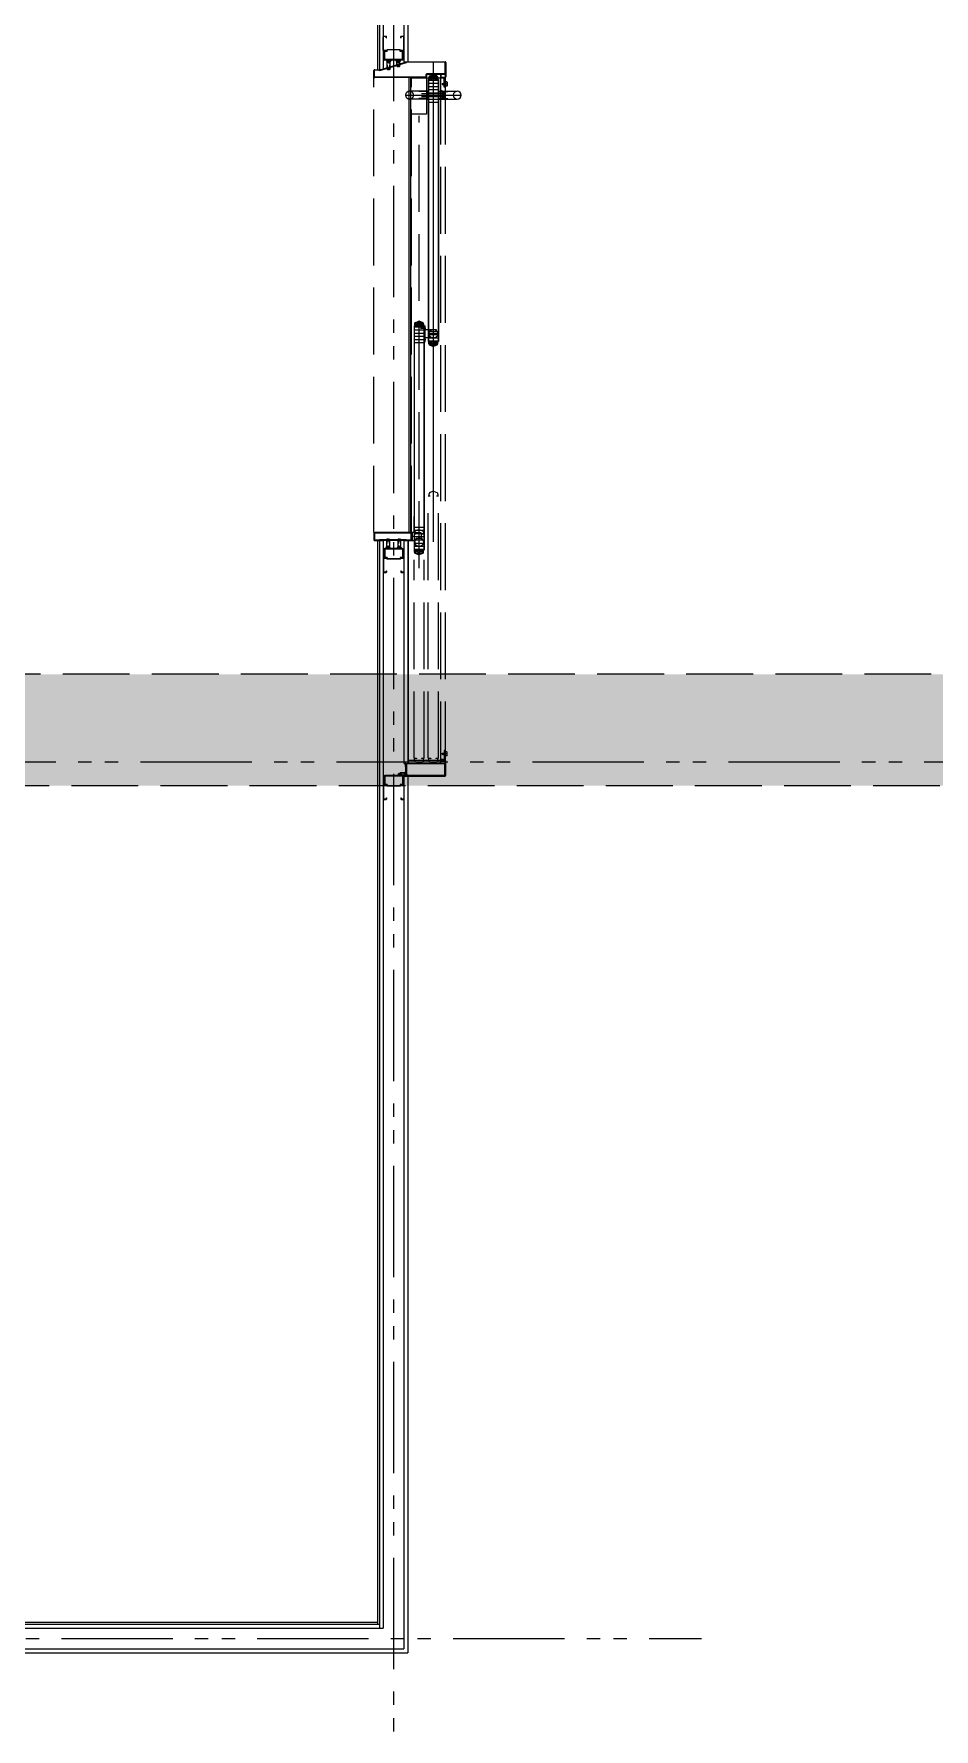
# Model space of a CAD drawing. Units: millimetres at full size. Extents: x -22551 to 92397, y -19340 to 14894.
# Drawn here: x 15306 to 18136, y -4271 to 1057 of the extents above; entities that cross this region are included whole.
import ezdxf

# ---------------------------------------------------------------- set-up
doc = ezdxf.new("R2010")
doc.units = ezdxf.units.MM
doc.header["$LTSCALE"] = 70
doc.linetypes.add('DASHED3', pattern=[4, 3, -1])
doc.linetypes.add('DOUBLE_CHAIN1', pattern=[8.8, 5, -1, 0.6, -0.6, 0.6, -1])
doc.layers.add('1-2_階なし_梁', color=9, linetype='DASHED3', lineweight=15)
doc.layers.add('2-0_通芯', color=7, linetype='Continuous', lineweight=15)

# ---------------------------------------------------------------- blocks, each defined once
blk = doc.blocks.new('グループ部品-125')
at = {"layer": '2-0_通芯', "linetype": 'DOUBLE_CHAIN1'}
for p, q in [((16436.61, 3659.36), (16436.61, -6725.7)), ((-22551.09, -1230.7), (23861.61, -1230.7)), ((-12944.02, -3985.7), (17404.63, -3985.7))]:
    blk.add_line(p, q, dxfattribs=at)
at = {"layer": '2-0_通芯'}
for p, q in [((16385.61, 2583.3), (16385.61, 944.3)), ((16391.61, 2589.3), (16391.61, 944.3)), ((16404.11, 2589.3), (16404.11, 944.3)), ((16469.11, 2589.3), (16469.11, 969.3)), ((16481.61, 2589.3), (16481.61, 969.3)), ((16404.11, 1005.5), (16404.11, 1048.1)), ((16404.91, 1005.1), (16404.91, 1048.5)), ((16413.31, 1048.5), (16404.91, 1048.5)), ((16405.31, 1049.3), (16412.91, 1049.3)), ((16413.31, 1044.3), (16413.31, 1048.5)), ((16413.31, 1044.3), (16414.11, 1044.3)), ((16414.11, 1044.3), (16414.11, 1048.1)), ((16459.11, 1044.3), (16459.11, 1048.1)), ((16459.11, 1044.3), (16459.91, 1044.3)), ((16468.31, 1048.5), (16459.91, 1048.5)), ((16459.91, 1044.3), (16459.91, 1048.5)), ((16460.31, 1049.3), (16467.91, 1049.3)), ((16468.31, 1005.1), (16468.31, 1048.5)), ((16469.11, 1005.5), (16469.11, 1048.1)), ((16470.11, 1000.9), (16470.11, 1030.3)), ((16413.78, 1005.1), (16404.91, 1005.1)), ((16405.31, 1004.3), (16416.61, 1004.3)), ((16406.61, 976.7), (16406.61, 1001.9)), ((16408.91, 976.6), (16408.91, 1002)), ((16416.61, 1002), (16408.91, 1002)), ((16464.31, 976.6), (16408.91, 976.6)), ((16464.21, 974.3), (16409.01, 974.3)), ((16413.78, 1005.1), (16415.78, 1007.1)), ((16414.46, 1004.65), (16416.11, 1006.3)), ((16457.44, 1007.1), (16415.78, 1007.1)), ((16457.11, 1006.3), (16416.11, 1006.3)), ((16416.61, 1002), (16416.61, 1004.3)), ((16416.61, 945.8), (16416.61, 969.8)), ((16423.98, 973.27), (16417.64, 966.93)), ((16425.39, 971.85), (16419.25, 965.7)), ((16425.61, 945.8), (16425.61, 969.8)), ((16446.61, 955.8), (16446.61, 969.8)), ((16453.98, 973.27), (16447.64, 966.93)), ((16449.11, 954.31), (16449.11, 962.06)), ((16455.39, 971.85), (16449.25, 965.7)), ((16453.11, 957.29), (16453.11, 962.06)), ((16455.61, 955.8), (16455.61, 969.8)), ((16456.61, 1004.3), (16467.91, 1004.3)), ((16456.61, 1002), (16456.61, 1004.3)), ((16464.31, 1002), (16456.61, 1002)), ((16457.11, 1006.3), (16458.76, 1004.65)), ((16457.44, 1007.1), (16459.44, 1005.1)), ((16468.31, 1005.1), (16459.44, 1005.1)), ((16464.31, 976.6), (16464.31, 1002)), ((16466.61, 976.7), (16466.61, 1001.9)), ((16470.11, 969.3), (16598.21, 969.3)), ((16472.61, 969.3), (16472.61, 967.7)), ((16599.01, 967.7), (16472.61, 967.7)), ((16561.61, -539.43), (16561.61, 969.3)), ((16597.41, 966.7), (16597.41, 930.9)), ((16599.01, 966.7), (16597.41, 966.7)), ((16599.01, 967.7), (16599.01, 920.9)), ((16600.61, 966.9), (16600.61, 921.7)), ((16374.61, 921.7), (16374.61, 941.9)), ((16394.61, 942.7), (16376.21, 942.7)), ((16376.21, 920.9), (16376.21, 942.7)), ((16538.01, 920.9), (16376.21, 920.9)), ((16377.01, 944.3), (16394.61, 944.3)), ((16537.21, 919.3), (16377.01, 919.3)), ((16394.61, 942.7), (16394.61, 944.3)), ((16417.61, 944.64), (16417.61, 958.5)), ((16419.11, 944.31), (16419.11, 952.06)), ((16423.11, 947.29), (16423.11, 952.06)), ((16424.61, 946.95), (16424.61, 958.5)), ((16447.61, 954.64), (16447.61, 958.5)), ((16454.61, 956.95), (16454.61, 958.5)), ((16485.11, -510.7), (16485.11, 919.3)), ((16491.11, -510.7), (16491.11, 919.3)), ((16538.01, 928.5), (16538.01, 920.9)), ((16539.61, 929.3), (16539.61, 921.7)), ((16596.61, 929.3), (16539.61, 929.3)), ((16597.41, 930.9), (16540.41, 930.9)), ((16545.61, 913), (16545.61, 90.6)), ((16546.21, 913.3), (16553.11, 913.3)), ((16546.21, 913.3), (16546.21, 90.3)), ((16546.36, 912.3), (16546.36, 911.8)), ((16546.51, 913.9), (16553.11, 913.9)), ((16546.86, 912.8), (16554.36, 912.8)), ((16546.86, 911.3), (16561.31, 911.3)), ((16547.61, 920.41), (16547.61, 914.2)), ((16548.81, 921.4), (16548.81, 915.1)), ((16548.81, 921.4), (16551.61, 921.4)), ((16548.81, 915.1), (16551.61, 915.1)), ((16550.89, 925.1), (16560.92, 928.78)), ((16551.61, 921.4), (16551.61, 918.9)), ((16556.11, 918.9), (16551.61, 918.9)), ((16551.61, 918.8), (16551.61, 915.13)), ((16551.61, 918.8), (16555.61, 918.8)), ((16551.61, 915.1), (16551.61, 913.9)), ((16552.43, 914.15), (16554.36, 913.8)), ((16552.61, 917.8), (16555.61, 917.8)), ((16552.61, 917.8), (16552.61, 915.3)), ((16552.61, 915.3), (16556.61, 915.3)), ((16553.11, 913.9), (16553.11, 913.3)), ((16553.25, 924.37), (16560.92, 927.18)), ((16553.42, 923.4), (16569.8, 923.4)), ((16553.61, 917.2), (16553.61, 915.9)), ((16556.11, 917.7), (16554.11, 917.7)), ((16554.11, 915.4), (16558.11, 915.4)), ((16554.36, 913.8), (16554.36, 912.8)), ((16555.61, 918.8), (16555.61, 917.8)), ((16556.11, 918.9), (16556.11, 917.7)), ((16556.61, 912.8), (16556.61, 915.3)), ((16556.61, 912.8), (16566.61, 912.8)), ((16557.11, 919.9), (16557.11, 916.4)), ((16557.11, 919.9), (16566.11, 919.9)), ((16557.11, 916.4), (16558.11, 916.4)), ((16558.11, 916.4), (16558.11, 915.4)), ((16561.61, 911.6), (16561.31, 911.3)), ((16561.91, 911.3), (16561.61, 911.6)), ((16561.91, 911.3), (16576.36, 911.3)), ((16572.33, 925.1), (16562.3, 928.78)), ((16562.3, 927.18), (16569.97, 924.37)), ((16565.11, 916.4), (16565.11, 915.4)), ((16566.11, 916.4), (16565.11, 916.4)), ((16565.11, 915.4), (16569.11, 915.4)), ((16566.11, 919.9), (16566.11, 916.4)), ((16566.61, 915.3), (16566.61, 912.8)), ((16570.61, 915.3), (16566.61, 915.3)), ((16567.11, 918.9), (16567.11, 917.7)), ((16571.61, 918.9), (16567.11, 918.9)), ((16567.11, 917.7), (16569.11, 917.7)), ((16567.61, 918.8), (16571.61, 918.8)), ((16568.86, 913.8), (16570.79, 914.15)), ((16568.86, 913.8), (16568.86, 912.8)), ((16568.86, 912.8), (16576.36, 912.8)), ((16569.61, 917.2), (16569.61, 915.9)), ((16570.11, 913.9), (16570.11, 913.3)), ((16570.11, 913.9), (16576.71, 913.9)), ((16570.11, 913.3), (16577.01, 913.3)), ((16570.61, 917.8), (16570.61, 915.3)), ((16571.61, 918.9), (16571.61, 921.4)), ((16571.61, 921.4), (16574.41, 921.4)), ((16571.61, 918.8), (16571.61, 915.13)), ((16571.61, 915.1), (16574.41, 915.1)), ((16571.61, 915.1), (16571.61, 913.9)), ((16574.41, 921.4), (16574.41, 915.1)), ((16575.61, 920.41), (16575.61, 914.2)), ((16576.86, 912.3), (16576.86, 911.8)), ((16577.01, 913.3), (16577.01, 90.3)), ((16577.61, 913), (16577.61, 90.6)), ((16583.61, 929.3), (16583.61, 921.7)), ((16595.01, 919.3), (16584.41, 919.3)), ((16584.41, 917.7), (16584.41, 919.3)), ((16585.21, 929.3), (16585.21, 920.9)), ((16585.21, 920.9), (16599.01, 920.9)), ((16586.01, 919.3), (16598.21, 919.3)), ((16544.11, 876.8), (16486.61, 876.8)), ((16544.11, 849.3), (16544.11, 879.3)), ((16545.61, 879.3), (16544.11, 879.3)), ((16545.61, 849.3), (16545.61, 879.3)), ((16546.21, 901.8), (16577.01, 901.8)), ((16546.21, 891.8), (16577.01, 891.8)), ((16546.21, 881.8), (16577.01, 881.8)), ((16546.21, 871.8), (16577.01, 871.8)), ((16546.21, 861.8), (16577.01, 861.8)), ((16577.61, 879.3), (16579.11, 879.3)), ((16577.61, 849.3), (16577.61, 879.3)), ((16579.11, 849.3), (16579.11, 879.3)), ((16579.11, 876.8), (16636.61, 876.8)), ((16579.11, 874.8), (16589.61, 874.8)), ((16579.11, 853.8), (16589.61, 853.8)), ((16544.11, 851.8), (16486.61, 851.8)), ((16545.61, 849.3), (16544.11, 849.3)), ((16546.21, 851.8), (16577.01, 851.8)), ((16546.21, 841.8), (16577.01, 841.8)), ((16577.61, 849.3), (16579.11, 849.3)), ((16579.11, 851.8), (16636.61, 851.8)), ((16500.61, 138), (16500.61, -564.4)), ((16501.21, 138.3), (16508.11, 138.3)), ((16501.21, 138.3), (16501.21, -564.7)), ((16501.21, 126.8), (16532.01, 126.8)), ((16501.21, 116.8), (16532.01, 116.8)), ((16501.21, 106.8), (16532.01, 106.8)), ((16501.36, 137.3), (16501.36, 136.8)), ((16501.51, 138.9), (16508.11, 138.9)), ((16501.86, 137.8), (16509.36, 137.8)), ((16501.86, 136.3), (16516.31, 136.3)), ((16502.61, 145.41), (16502.61, 139.2)), ((16503.81, 146.4), (16503.81, 140.1)), ((16503.81, 146.4), (16506.61, 146.4)), ((16503.81, 140.1), (16506.61, 140.1)), ((16505.89, 150.1), (16515.92, 153.78)), ((16506.61, 146.4), (16506.61, 143.9)), ((16511.11, 143.9), (16506.61, 143.9)), ((16506.61, 143.8), (16506.61, 140.13)), ((16506.61, 143.8), (16510.61, 143.8)), ((16506.61, 140.1), (16506.61, 138.9)), ((16507.43, 139.15), (16509.36, 138.8)), ((16507.61, 142.8), (16510.61, 142.8)), ((16507.61, 142.8), (16507.61, 140.3)), ((16507.61, 140.3), (16511.61, 140.3)), ((16508.11, 138.9), (16508.11, 138.3)), ((16508.25, 149.37), (16515.92, 152.18)), ((16508.42, 148.4), (16524.8, 148.4)), ((16508.61, 142.2), (16508.61, 140.9)), ((16511.11, 142.7), (16509.11, 142.7)), ((16509.11, 140.4), (16513.11, 140.4)), ((16509.36, 138.8), (16509.36, 137.8)), ((16510.61, 143.8), (16510.61, 142.8)), ((16511.11, 143.9), (16511.11, 142.7)), ((16511.61, 137.8), (16511.61, 140.3)), ((16511.61, 137.8), (16521.61, 137.8)), ((16512.11, 144.9), (16512.11, 141.4)), ((16512.11, 144.9), (16521.11, 144.9)), ((16512.11, 141.4), (16513.11, 141.4)), ((16513.11, 141.4), (16513.11, 140.4)), ((16516.61, 136.6), (16516.31, 136.3)), ((16516.91, 136.3), (16516.61, 136.6)), ((16516.91, 136.3), (16531.36, 136.3)), ((16527.33, 150.1), (16517.3, 153.78)), ((16517.3, 152.18), (16524.97, 149.37)), ((16520.11, 141.4), (16520.11, 140.4)), ((16521.11, 141.4), (16520.11, 141.4)), ((16520.11, 140.4), (16524.11, 140.4)), ((16521.11, 144.9), (16521.11, 141.4)), ((16521.61, 140.3), (16521.61, 137.8)), ((16525.61, 140.3), (16521.61, 140.3)), ((16522.11, 143.9), (16522.11, 142.7)), ((16526.61, 143.9), (16522.11, 143.9)), ((16522.11, 142.7), (16524.11, 142.7)), ((16522.61, 143.8), (16526.61, 143.8)), ((16523.86, 138.8), (16525.79, 139.15)), ((16523.86, 138.8), (16523.86, 137.8)), ((16523.86, 137.8), (16531.36, 137.8)), ((16524.61, 142.2), (16524.61, 140.9)), ((16525.11, 138.9), (16525.11, 138.3)), ((16525.11, 138.9), (16531.71, 138.9)), ((16525.11, 138.3), (16532.01, 138.3)), ((16525.61, 142.8), (16525.61, 140.3)), ((16526.61, 143.9), (16526.61, 146.4)), ((16526.61, 146.4), (16529.41, 146.4)), ((16526.61, 143.8), (16526.61, 140.13)), ((16526.61, 140.1), (16529.41, 140.1)), ((16526.61, 140.1), (16526.61, 138.9)), ((16529.41, 146.4), (16529.41, 140.1)), ((16530.61, 145.41), (16530.61, 139.2)), ((16531.86, 137.3), (16531.86, 136.8)), ((16532.01, 138.3), (16532.01, -564.7)), ((16532.61, 139.3), (16535.81, 139.3)), ((16532.61, 139.3), (16532.61, 89.3)), ((16532.61, 138), (16532.61, -564.4)), ((16535.81, 89.3), (16535.81, 139.3)), ((16545.61, 126.8), (16535.81, 126.8)), ((16546.21, 121.8), (16577.01, 121.8)), ((16546.21, 111.8), (16577.01, 111.8)), ((16501.21, 96.8), (16532.01, 96.8)), ((16501.21, 86.8), (16532.01, 86.8)), ((16532.61, 89.3), (16535.81, 89.3)), ((16545.61, 101.8), (16535.81, 101.8)), ((16571.11, 101.8), (16545.61, 101.8)), ((16546.21, 101.8), (16577.01, 101.8)), ((16546.21, 90.3), (16553.11, 90.3)), ((16546.36, 91.3), (16546.36, 91.8)), ((16546.51, 89.7), (16553.11, 89.7)), ((16546.86, 92.3), (16561.31, 92.3)), ((16546.86, 90.8), (16554.36, 90.8)), ((16547.61, 83.19), (16547.61, 89.4)), ((16548.81, 88.5), (16551.61, 88.5)), ((16548.81, 82.2), (16548.81, 88.5)), ((16548.81, 82.2), (16551.61, 82.2)), ((16550.89, 78.5), (16560.92, 74.82)), ((16551.61, 88.5), (16551.61, 89.7)), ((16551.61, 84.8), (16551.61, 88.46)), ((16551.61, 84.8), (16555.61, 84.8)), ((16556.11, 84.7), (16551.61, 84.7)), ((16551.61, 82.2), (16551.61, 84.7)), ((16552.43, 89.45), (16554.36, 89.8)), ((16552.61, 85.8), (16552.61, 88.3)), ((16552.61, 88.3), (16556.61, 88.3)), ((16552.61, 85.8), (16555.61, 85.8)), ((16553.11, 89.7), (16553.11, 90.3)), ((16553.25, 79.23), (16560.92, 76.42)), ((16553.42, 80.2), (16569.8, 80.2)), ((16553.61, 86.4), (16553.61, 87.7)), ((16554.11, 88.2), (16558.11, 88.2)), ((16556.11, 85.9), (16554.11, 85.9)), ((16554.36, 89.8), (16554.36, 90.8)), ((16555.61, 84.8), (16555.61, 85.8)), ((16556.11, 84.7), (16556.11, 85.9)), ((16556.61, 90.8), (16556.61, 88.3)), ((16556.61, 90.8), (16566.61, 90.8)), ((16557.11, 83.7), (16557.11, 87.2)), ((16557.11, 87.2), (16558.11, 87.2)), ((16557.11, 83.7), (16566.11, 83.7)), ((16558.11, 87.2), (16558.11, 88.2)), ((16561.61, 92), (16561.31, 92.3)), ((16561.91, 92.3), (16561.61, 92)), ((16561.91, 92.3), (16576.36, 92.3)), ((16562.3, 76.42), (16569.97, 79.23)), ((16572.33, 78.5), (16562.3, 74.82)), ((16565.11, 87.2), (16565.11, 88.2)), ((16565.11, 88.2), (16569.11, 88.2)), ((16566.11, 87.2), (16565.11, 87.2)), ((16566.11, 83.7), (16566.11, 87.2)), ((16566.61, 88.3), (16566.61, 90.8)), ((16570.61, 88.3), (16566.61, 88.3)), ((16567.11, 84.7), (16567.11, 85.9)), ((16567.11, 85.9), (16569.11, 85.9)), ((16571.61, 84.7), (16567.11, 84.7)), ((16567.61, 84.8), (16571.61, 84.8)), ((16568.86, 89.8), (16568.86, 90.8)), ((16568.86, 90.8), (16576.36, 90.8)), ((16568.86, 89.8), (16570.79, 89.45)), ((16569.61, 86.4), (16569.61, 87.7)), ((16570.11, 89.7), (16576.71, 89.7)), ((16570.61, 85.8), (16570.61, 88.3)), ((16571.61, 88.5), (16571.61, 89.7)), ((16571.61, 88.5), (16574.41, 88.5)), ((16571.61, 84.8), (16571.61, 88.46)), ((16571.61, 84.7), (16571.61, 82.2)), ((16571.61, 82.2), (16574.41, 82.2)), ((16574.41, 82.2), (16574.41, 88.5)), ((16575.61, 83.19), (16575.61, 89.4)), ((16576.86, 91.3), (16576.86, 91.8)), ((16500.61, -509.1), (16500.61, -459.7)), ((16532.61, -509.1), (16532.61, -459.7)), ((16374.61, -513.1), (16374.61, -533.3)), ((16491.51, -512.3), (16376.21, -512.3)), ((16376.21, -512.3), (16376.21, -534.1)), ((16490.71, -510.7), (16377.01, -510.7)), ((16391.61, -531.8), (16391.61, -534.1)), ((16391.61, -531.8), (16475.61, -531.8)), ((16414.61, -532.2), (16414.61, -556.2)), ((16421.11, -530.71), (16421.11, -538.46)), ((16422.61, -531.05), (16422.61, -544.9)), ((16423.61, -532.2), (16423.61, -556.2)), ((16500.61, -510.7), (16434.61, -510.7)), ((16449.61, -532.2), (16449.61, -556.2)), ((16450.61, -531.05), (16450.61, -544.9)), ((16452.11, -530.71), (16452.11, -538.46)), ((16458.61, -532.2), (16458.61, -556.2)), ((16475.61, -534.1), (16475.61, -531.8)), ((16491.51, -534.1), (16491.51, -512.3)), ((16493.11, -535.5), (16493.11, -510.7)), ((16493.11, -533.3), (16493.11, -513.1)), ((16496.31, -535.7), (16496.31, -510.7)), ((16500.61, -510.7), (16520.91, -510.7)), ((16501.21, -493.2), (16532.01, -493.2)), ((16501.21, -503.2), (16532.01, -503.2)), ((16501.21, -513.2), (16532.01, -513.2)), ((16501.21, -523.2), (16532.01, -523.2)), ((16394.61, -534.1), (16376.21, -534.1)), ((16377.01, -535.7), (16403.11, -535.7)), ((16385.61, -535.7), (16385.61, -3940.7)), ((16391.61, -534.1), (16475.61, -534.1)), ((16391.61, -535.7), (16391.61, -3953.2)), ((16394.61, -534.1), (16394.61, -535.7)), ((16404.11, -535.7), (16404.11, -3953.2)), ((16406.61, -563.1), (16406.61, -588.3)), ((16408.91, -563), (16408.91, -588.4)), ((16464.31, -563), (16408.91, -563)), ((16464.21, -560.7), (16409.01, -560.7)), ((16415.02, -558.07), (16420.98, -552.11)), ((16415.61, -533.36), (16415.61, -544.9)), ((16416.24, -559.67), (16422.58, -553.33)), ((16417.11, -533.69), (16417.11, -538.46)), ((16456.98, -559.67), (16450.64, -553.33)), ((16458.21, -558.07), (16452.25, -552.11)), ((16456.11, -533.69), (16456.11, -538.46)), ((16457.61, -533.36), (16457.61, -544.9)), ((16464.31, -563), (16464.31, -588.4)), ((16466.61, -563.1), (16466.61, -588.3)), ((16469.11, -535.7), (16469.11, -1235.7)), ((16470.11, -535.7), (16490.71, -535.7)), ((16472.61, -535.7), (16472.61, -534.1)), ((16491.51, -534.1), (16472.61, -534.1)), ((16481.61, -535.7), (16481.61, -1235.7)), ((16482.61, -535.7), (16482.61, -1235.7)), ((16482.61, -537.3), (16482.61, -596.7)), ((16493.31, -535.7), (16499.11, -535.7)), ((16501.21, -533.2), (16532.01, -533.2)), ((16501.21, -543.2), (16532.01, -543.2)), ((16501.21, -553.2), (16532.01, -553.2)), ((16501.21, -564.7), (16508.11, -564.7)), ((16501.36, -563.7), (16501.36, -563.2)), ((16501.51, -565.3), (16508.11, -565.3)), ((16501.86, -562.7), (16516.31, -562.7)), ((16501.86, -564.2), (16509.36, -564.2)), ((16502.61, -571.81), (16502.61, -565.6)), ((16503.81, -566.5), (16506.61, -566.5)), ((16503.81, -572.8), (16503.81, -566.5)), ((16503.81, -572.8), (16506.61, -572.8)), ((16505.89, -576.5), (16515.92, -580.18)), ((16506.61, -566.5), (16506.61, -565.3)), ((16506.61, -570.2), (16506.61, -566.54)), ((16506.61, -570.2), (16510.61, -570.2)), ((16511.11, -570.3), (16506.61, -570.3)), ((16506.61, -572.8), (16506.61, -570.3)), ((16507.43, -565.55), (16509.36, -565.2)), ((16507.61, -569.2), (16507.61, -566.7)), ((16507.61, -566.7), (16511.61, -566.7)), ((16507.61, -569.2), (16510.61, -569.2)), ((16508.11, -565.3), (16508.11, -564.7)), ((16508.25, -575.77), (16515.92, -578.58)), ((16508.42, -574.8), (16524.8, -574.8)), ((16508.61, -568.6), (16508.61, -567.3)), ((16509.11, -566.8), (16513.11, -566.8)), ((16511.11, -569.1), (16509.11, -569.1)), ((16509.36, -565.2), (16509.36, -564.2)), ((16510.61, -570.2), (16510.61, -569.2)), ((16511.11, -570.3), (16511.11, -569.1)), ((16511.61, -564.2), (16511.61, -566.7)), ((16511.61, -564.2), (16521.61, -564.2)), ((16512.11, -571.3), (16512.11, -567.8)), ((16512.11, -567.8), (16513.11, -567.8)), ((16512.11, -571.3), (16521.11, -571.3)), ((16513.11, -567.8), (16513.11, -566.8)), ((16516.61, -563), (16516.31, -562.7)), ((16516.91, -562.7), (16516.61, -563)), ((16516.91, -562.7), (16531.36, -562.7)), ((16517.3, -578.58), (16524.97, -575.77)), ((16527.33, -576.5), (16517.3, -580.18)), ((16520.11, -567.8), (16520.11, -566.8)), ((16520.11, -566.8), (16524.11, -566.8)), ((16521.11, -567.8), (16520.11, -567.8)), ((16521.11, -571.3), (16521.11, -567.8)), ((16521.61, -566.7), (16521.61, -564.2)), ((16525.61, -566.7), (16521.61, -566.7)), ((16522.11, -570.3), (16522.11, -569.1)), ((16522.11, -569.1), (16524.11, -569.1)), ((16526.61, -570.3), (16522.11, -570.3)), ((16522.61, -570.2), (16526.61, -570.2)), ((16523.86, -565.2), (16523.86, -564.2)), ((16523.86, -564.2), (16531.36, -564.2)), ((16523.86, -565.2), (16525.79, -565.55)), ((16524.61, -568.6), (16524.61, -567.3)), ((16525.11, -565.3), (16531.71, -565.3)), ((16525.61, -569.2), (16525.61, -566.7)), ((16526.61, -566.5), (16526.61, -565.3)), ((16526.61, -566.5), (16529.41, -566.5)), ((16526.61, -570.2), (16526.61, -566.54)), ((16526.61, -570.3), (16526.61, -572.8)), ((16526.61, -572.8), (16529.41, -572.8)), ((16529.41, -572.8), (16529.41, -566.5)), ((16530.61, -571.81), (16530.61, -565.6)), ((16531.86, -563.7), (16531.86, -563.2)), ((16404.11, -591.9), (16404.11, -634.5)), ((16404.91, -591.5), (16404.91, -634.9)), ((16413.78, -591.5), (16404.91, -591.5)), ((16413.31, -634.9), (16404.91, -634.9)), ((16416.61, -590.7), (16405.31, -590.7)), ((16405.31, -635.7), (16412.91, -635.7)), ((16416.61, -588.4), (16408.91, -588.4)), ((16413.31, -630.7), (16413.31, -634.9)), ((16413.31, -630.7), (16414.11, -630.7)), ((16413.78, -591.5), (16415.78, -593.5)), ((16414.11, -630.7), (16414.11, -634.5)), ((16414.46, -591.05), (16416.11, -592.7)), ((16457.44, -593.5), (16415.78, -593.5)), ((16457.11, -592.7), (16416.11, -592.7)), ((16416.61, -588.4), (16416.61, -590.7)), ((16456.61, -588.4), (16456.61, -590.7)), ((16464.31, -588.4), (16456.61, -588.4)), ((16467.91, -590.7), (16456.61, -590.7)), ((16457.11, -592.7), (16458.76, -591.05)), ((16457.44, -593.5), (16459.44, -591.5)), ((16459.11, -630.7), (16459.11, -634.5)), ((16459.11, -630.7), (16459.91, -630.7)), ((16468.31, -591.5), (16459.44, -591.5)), ((16459.91, -630.7), (16459.91, -634.9)), ((16468.31, -634.9), (16459.91, -634.9)), ((16460.31, -635.7), (16467.91, -635.7)), ((16468.31, -591.5), (16468.31, -634.9)), ((16469.11, -591.9), (16469.11, -634.5)), ((16406.61, -1276.5), (16406.61, -1301.7)), ((16464.21, -1274.1), (16409.01, -1274.1)), ((16453.14, -1272.47), (16459.48, -1266.13)), ((16454.75, -1273.7), (16460.71, -1267.74)), ((16474.51, -1265.1), (16456.61, -1265.1)), ((16474.51, -1274.1), (16456.61, -1274.1)), ((16475.67, -1266.1), (16461.81, -1266.1)), ((16473.36, -1273.1), (16461.81, -1273.1)), ((16464.31, -1276.4), (16464.31, -1301.8)), ((16466.61, -1276.5), (16466.61, -1301.7)), ((16476, -1267.6), (16468.25, -1267.6)), ((16473.02, -1271.6), (16468.25, -1271.6)), ((16469.11, -1275.7), (16469.11, -4018.2)), ((16470.11, -1235.7), (16596.61, -1235.7)), ((16470.11, -1275.7), (16598.21, -1275.7)), ((16472.61, -1238.1), (16472.61, -1245.7)), ((16474.21, -1245.7), (16472.61, -1245.7)), ((16599.01, -1274.1), (16472.61, -1274.1)), ((16472.61, -1275.7), (16472.61, -1274.1)), ((16597.41, -1237.3), (16474.21, -1237.3)), ((16474.21, -1237.3), (16474.21, -1245.7)), ((16474.21, -1238.7), (16474.21, -1270.7)), ((16476.51, -1238.7), (16474.21, -1238.7)), ((16476.51, -1238.7), (16476.51, -1270.8)), ((16477.51, -1271.8), (16482.61, -1271.8)), ((16481.61, -1275.7), (16481.61, -4030.7)), ((16583.61, -1235.7), (16583.61, -1228.1)), ((16585.21, -1235.7), (16585.21, -1227.3)), ((16585.21, -1227.3), (16599.01, -1227.3)), ((16586.01, -1225.7), (16598.21, -1225.7)), ((16599.01, -1274.1), (16599.01, -1227.3)), ((16600.61, -1273.3), (16600.61, -1228.1)), ((16404.11, -1305.3), (16404.11, -1347.9)), ((16416.61, -1301.8), (16408.91, -1301.8)), ((16413.78, -1304.9), (16415.78, -1306.9)), ((16414.46, -1304.45), (16416.11, -1306.1)), ((16457.44, -1306.9), (16415.78, -1306.9)), ((16457.11, -1306.1), (16416.11, -1306.1)), ((16456.61, -1301.8), (16456.61, -1304.1)), ((16464.31, -1301.8), (16456.61, -1301.8)), ((16467.91, -1304.1), (16456.61, -1304.1)), ((16457.11, -1306.1), (16458.76, -1304.45)), ((16457.44, -1306.9), (16459.44, -1304.9)), ((16468.31, -1304.9), (16459.44, -1304.9)), ((16468.31, -1304.9), (16468.31, -1348.3)), ((16469.11, -1305.3), (16469.11, -1347.9)), ((16413.31, -1348.3), (16404.91, -1348.3)), ((16405.31, -1349.1), (16412.91, -1349.1)), ((16413.31, -1344.1), (16413.31, -1348.3)), ((16459.11, -1344.1), (16459.11, -1347.9)), ((16468.31, -1348.3), (16459.91, -1348.3)), ((16460.31, -1349.1), (16467.91, -1349.1)), ((6731.61, -3940.7), (16391.61, -3940.7)), ((6737.61, -3934.7), (16385.61, -3934.7)), ((6719.11, -3953.2), (16404.11, -3953.2)), ((1716.61, -4018.2), (16469.11, -4018.2)), ((1716.61, -4030.7), (16481.61, -4030.7))]:
    blk.add_line(p, q, dxfattribs=at)
at = {"layer": '2-0_通芯', "linetype": 'DASHED3'}
for p, q in [((16475.61, 967.7), (16391.61, 942.7)), ((16374.61, -510.7), (16374.61, 921.7)), ((16391.61, 940.4), (16391.61, 942.7)), ((16493.11, -510.7), (16493.11, 919.3)), ((16493.11, 918.8), (16598.61, 918.8)), ((16539.61, 919.3), (16539.61, 804.3)), ((16583.61, 918.8), (16583.61, -1225.7)), ((16595.81, 917.7), (16584.41, 917.7)), ((16595.81, 889.3), (16595.81, 917.7)), ((16597.41, 889.3), (16597.41, 916.9)), ((16598.61, 918.8), (16598.61, -1225.7)), ((16599.41, 905.3), (16599.91, 905.8)), ((16603.41, 905.8), (16599.91, 905.8)), ((16603.41, 905.8), (16604.41, 904.8)), ((16473.11, 864.3), (16650.11, 864.3)), ((16544.11, 875.3), (16516.25, 875.3)), ((16544.11, 853.3), (16516.25, 853.3)), ((16590.61, 868.3), (16523.9, 868.3)), ((16523.9, 860.3), (16590.61, 860.3)), ((16579.11, 875.3), (16606.98, 875.3)), ((16579.11, 853.3), (16606.98, 853.3)), ((16590.61, 876.6), (16583.61, 876.6)), ((16583.61, 876.6), (16585.61, 874.6)), ((16583.61, 852), (16585.61, 854)), ((16585.61, 874.6), (16585.61, 872.22)), ((16585.61, 854), (16585.61, 856.38)), ((16587.11, 872.22), (16587.11, 877.4)), ((16587.11, 851.2), (16587.11, 856.38)), ((16590.61, 876.6), (16588.61, 874.6)), ((16588.61, 874.6), (16588.61, 872.22)), ((16588.61, 854), (16588.61, 856.38)), ((16590.61, 852), (16588.61, 854)), ((16589.41, 900.9), (16589.81, 901.3)), ((16604.41, 899.3), (16589.41, 899.3)), ((16589.81, 901.3), (16598.61, 901.3)), ((16589.81, 897.3), (16598.61, 897.3)), ((16590.61, 876.6), (16590.61, 876.8)), ((16590.61, 854.8), (16590.61, 873.8)), ((16590.61, 871.3), (16594.27, 871.3)), ((16590.61, 857.3), (16594.27, 857.3)), ((16592.61, 871.3), (16592.61, 857.3)), ((16597.41, 889.3), (16595.81, 889.3)), ((16599.41, 904.3), (16598.61, 904.3)), ((16599.41, 894.3), (16598.61, 894.3)), ((16599.41, 905.3), (16599.41, 893.3)), ((16599.41, 893.3), (16599.91, 892.8)), ((16603.41, 892.8), (16599.91, 892.8)), ((16604.41, 893.8), (16603.41, 892.8)), ((16604.41, 904.8), (16604.41, 893.8)), ((16539.61, 804.3), (16493.11, 804.3)), ((16516.61, -622.15), (16516.61, 799.3)), ((16590.61, 852), (16583.61, 852)), ((16590.61, 852), (16590.61, 851.8)), ((16520.81, 131.8), (16538.27, 131.8)), ((16533.81, 133.8), (16532.61, 133.8)), ((16533.81, 129.8), (16532.61, 129.8)), ((16535.81, 135.8), (16533.81, 133.8)), ((16533.81, 129.8), (16533.81, 133.8)), ((16535.81, 127.8), (16533.81, 129.8)), ((16571.11, 126.8), (16545.61, 126.8)), ((16575.11, 114.3), (16548.11, 114.3)), ((16552.11, 123.89), (16552.11, 126.8)), ((16567.91, 126.24), (16567.91, 126.8)), ((16571.11, 123.89), (16571.11, 126.8)), ((16520.81, 96.8), (16538.27, 96.8)), ((16533.81, 98.8), (16532.61, 98.8)), ((16535.81, 100.8), (16533.81, 98.8)), ((16533.81, 94.8), (16533.81, 98.8)), ((16552.11, 101.8), (16552.11, 104.71)), ((16567.91, 101.8), (16567.91, 102.36)), ((16571.11, 101.8), (16571.11, 104.71)), ((16551.61, -395.7), (16545.61, -395.7)), ((16545.61, -1219.8), (16545.61, -395.7)), ((16547.61, -389.49), (16547.61, -395.7)), ((16561.33, -380.7), (16551.25, -384.67)), ((16561.33, -380.7), (16561.89, -380.7)), ((16561.89, -380.7), (16571.97, -384.67)), ((16577.61, -395.7), (16571.61, -395.7)), ((16575.61, -389.49), (16575.61, -395.7)), ((16577.61, -1219.8), (16577.61, -395.7)), ((16498.65, -523.2), (16490.21, -523.2)), ((16496.31, -518.95), (16493.11, -521.1)), ((16496.31, -527.2), (16493.11, -525.3)), ((16502.61, -509.49), (16502.61, -515.7)), ((16506.61, -515.7), (16502.61, -515.7)), ((16516.33, -500.7), (16506.25, -504.67)), ((16507.11, -528.2), (16511.51, -528.2)), ((16507.11, -531.11), (16507.11, -528.2)), ((16516.33, -500.7), (16516.89, -500.7)), ((16516.89, -500.7), (16526.97, -504.67)), ((16521.71, -528.2), (16526.11, -528.2)), ((16522.91, -512.7), (16522.91, -528.2)), ((16526.11, -531.11), (16526.11, -528.2)), ((16530.61, -515.7), (16526.61, -515.7)), ((16530.61, -509.49), (16530.61, -515.7)), ((16504.11, -551.2), (16504.11, -540.7)), ((16506.11, -553.2), (16511.51, -553.2)), ((16507.11, -553.2), (16507.11, -550.29)), ((16521.71, -553.2), (16526.11, -553.2)), ((16526.11, -553.2), (16526.11, -550.29)), ((16500.61, -1219.8), (16500.61, -595.7)), ((16532.61, -1219.8), (16532.61, -595.7)), ((16482.61, -1225.2), (16598.61, -1225.2)), ((16500.61, -1219.8), (16508.11, -1219.8)), ((16502.61, -1226.92), (16502.61, -1221)), ((16506.61, -1220.7), (16502.91, -1220.7)), ((16506.61, -1221.9), (16506.61, -1220.7)), ((16524.61, -1219.2), (16524.61, -1220.75)), ((16525.76, -1220.92), (16524.61, -1220.75)), ((16525.11, -1219.8), (16532.61, -1219.8)), ((16530.31, -1220.7), (16526.61, -1220.7)), ((16526.61, -1221.9), (16526.61, -1220.7)), ((16530.61, -1226.92), (16530.61, -1221)), ((16545.61, -1219.8), (16553.11, -1219.8)), ((16547.61, -1226.92), (16547.61, -1221)), ((16551.61, -1220.7), (16547.91, -1220.7)), ((16551.61, -1221.9), (16551.61, -1220.7)), ((16569.61, -1219.2), (16569.61, -1220.75)), ((16570.76, -1220.92), (16569.61, -1220.75)), ((16570.11, -1219.8), (16577.61, -1219.8)), ((16575.31, -1220.7), (16571.61, -1220.7)), ((16571.61, -1221.9), (16571.61, -1220.7)), ((16575.61, -1226.92), (16575.61, -1221)), ((16584.41, -1224.1), (16584.41, -1225.7)), ((16604.41, -1205.7), (16589.41, -1205.7)), ((16589.41, -1207.3), (16589.81, -1207.7)), ((16589.81, -1203.7), (16598.61, -1203.7)), ((16589.81, -1207.7), (16598.61, -1207.7)), ((16597.41, -1195.7), (16595.81, -1195.7)), ((16597.41, -1195.7), (16597.41, -1223.3)), ((16599.41, -1200.7), (16598.61, -1200.7)), ((16599.41, -1210.7), (16598.61, -1210.7)), ((16599.41, -1199.7), (16599.91, -1199.2)), ((16599.41, -1211.7), (16599.41, -1199.7)), ((16599.41, -1211.7), (16599.91, -1212.2)), ((16603.41, -1199.2), (16599.91, -1199.2)), ((16603.41, -1212.2), (16599.91, -1212.2)), ((16604.41, -1200.2), (16603.41, -1199.2)), ((16603.41, -1212.2), (16604.41, -1211.2)), ((16604.41, -1211.2), (16604.41, -1200.2)), ((16516.07, -1235.63), (16506.25, -1231.73)), ((16517.15, -1235.63), (16526.97, -1231.73)), ((16561.07, -1235.63), (16551.25, -1231.73)), ((16562.15, -1235.63), (16571.97, -1231.73)), ((16595.01, -1225.7), (16584.41, -1225.7))]:
    blk.add_line(p, q, dxfattribs=at)
for points in [[(16475.61, 967.7), (16475.61, 965.4), (16391.61, 940.4)], [(16589.41, 900.9), (16589.41, 897.7), (16589.81, 897.3)], [(16535.81, 92.8), (16533.81, 94.8), (16532.61, 94.8)], [(16508.61, -1219.2), (16508.61, -1220.75), (16507.46, -1220.92)], [(16553.61, -1219.2), (16553.61, -1220.75), (16552.46, -1220.92)], [(16595.81, -1195.7), (16595.81, -1224.1), (16584.41, -1224.1)], [(16589.41, -1207.3), (16589.41, -1204.1), (16589.81, -1203.7)]]:
    blk.add_lwpolyline(points, dxfattribs=at)
at = {"layer": '2-0_通芯'}
for points in [[(16567.61, 918.8), (16567.61, 917.8), (16570.61, 917.8)], [(16522.61, 143.8), (16522.61, 142.8), (16525.61, 142.8)], [(16567.61, 84.8), (16567.61, 85.8), (16570.61, 85.8)], [(16570.11, 89.7), (16570.11, 90.3), (16577.01, 90.3)], [(16522.61, -570.2), (16522.61, -569.2), (16525.61, -569.2)], [(16525.11, -565.3), (16525.11, -564.7), (16532.01, -564.7)], [(16464.31, -1276.4), (16408.91, -1276.4), (16408.91, -1301.8)], [(16477.61, -1274.1), (16482.61, -1274.1), (16482.61, -1271.8)], [(16599.01, -1273.1), (16597.41, -1273.1), (16597.41, -1237.3)], [(16413.78, -1304.9), (16404.91, -1304.9), (16404.91, -1348.3)], [(16416.61, -1301.8), (16416.61, -1304.1), (16405.31, -1304.1)], [(16413.31, -1344.1), (16414.11, -1344.1), (16414.11, -1347.9)], [(16459.11, -1344.1), (16459.91, -1344.1), (16459.91, -1348.3)]]:
    blk.add_lwpolyline(points, dxfattribs=at)
for centre in [(16421.11, 969.8), (16451.11, 969.8), (16419.11, -556.2), (16454.11, -556.2), (16456.61, -1269.6)]:
    blk.add_circle(centre, 4.5, dxfattribs=at)
at = {"layer": '2-0_通芯', "linetype": 'DASHED3'}
for centre in [(16561.61, 114.3), (16516.61, -540.7)]:
    blk.add_circle(centre, 13.5, dxfattribs=at)
at = {"layer": '2-0_通芯'}
for centre, radius, start, end in [((16405.31, 1048.1), 1.2, 90, 180), ((16412.91, 1048.1), 1.2, 0, 90), ((16460.31, 1048.1), 1.2, 90, 180), ((16467.91, 1048.1), 1.2, 0, 90), ((16405.31, 1005.5), 1.2, 180, 270), ((16409.01, 1001.9), 2.4, 90, 180), ((16409.01, 976.7), 2.4, 180, 270), ((16413.61, 1005.5), 1.2, 270, 315), ((16417.65, 973.73), 4.02, 171.82006, 255.0162), ((16424.57, 973.73), 4.02, 284.9838, 8.17994), ((16447.65, 973.73), 4.02, 171.82006, 255.0162), ((16454.57, 973.73), 4.02, 284.9838, 8.17994), ((16459.61, 1005.5), 1.2, 225, 270), ((16464.21, 1001.9), 2.4, 0, 90), ((16464.21, 976.7), 2.4, 270, 0), ((16467.91, 1005.5), 1.2, 270, 0), ((16598.21, 966.9), 2.4, 0, 90), ((16377.01, 941.9), 2.4, 90, 180), ((16377.01, 921.7), 2.4, 180, 270), ((16416.61, 947.7), 1, 0, 180), ((16418.86, 946.74), 2.44, 202.61986, 337.38014), ((16418.41, 947.7), 1, 0, 154.15807), ((16420.21, 947.7), 1, 0, 154.15807), ((16422.01, 947.7), 1, 0, 154.15807), ((16423.36, 944.86), 2.44, 22.61986, 157.38014), ((16423.36, 946.74), 2.44, 202.61986, 337.38014), ((16423.81, 947.7), 1, 0, 154.15807), ((16425.61, 947.7), 1, 0, 154.15807), ((16446.61, 957.7), 1, 0, 180), ((16448.86, 956.74), 2.44, 202.61986, 337.38014), ((16448.41, 957.7), 1, 0, 154.15807), ((16450.21, 957.7), 1, 0, 154.15807), ((16452.01, 957.7), 1, 0, 154.15807), ((16453.36, 954.86), 2.44, 22.61986, 157.38014), ((16453.36, 956.74), 2.44, 202.61986, 337.38014), ((16453.81, 957.7), 1, 0, 154.15807), ((16455.61, 957.7), 1, 0, 154.15807), ((16537.21, 921.7), 2.4, 270, 0), ((16540.41, 928.5), 2.4, 90, 180), ((16546.51, 913), 0.9, 90, 180), ((16546.86, 912.3), 0.5, 90, 180), ((16546.86, 911.8), 0.5, 180, 270), ((16552.61, 920.41), 5, 110.12444, 180), ((16547.91, 914.2), 0.3, 180, 270), ((16552.61, 915.13), 1, 180, 259.69515), ((16553.42, 923.9), 0.5, 110.12444, 270), ((16554.11, 917.2), 0.5, 90, 180), ((16554.11, 915.9), 0.5, 180, 270), ((16561.61, 926.9), 2, 69.87556, 110.12444), ((16561.61, 925.3), 2, 69.87556, 110.12444), ((16569.11, 917.2), 0.5, 0, 90), ((16569.11, 915.9), 0.5, 270, 0), ((16569.8, 923.9), 0.5, 270, 69.87556), ((16570.61, 915.13), 1, 280.30485, 0), ((16570.61, 920.41), 5, 0, 69.87556), ((16575.31, 914.2), 0.3, 270, 0), ((16576.36, 912.3), 0.5, 0, 90), ((16576.36, 911.8), 0.5, 270, 0), ((16576.71, 913), 0.9, 0, 90), ((16586.01, 921.7), 2.4, 180, 270), ((16596.61, 931.7), 2.4, 270, 0), ((16598.21, 921.7), 2.4, 270, 0), ((16486.61, 864.3), 12.5, 90, 270), ((16636.61, 864.3), 12.5, 90, 270), ((16636.61, 864.3), 12.5, 270, 90), ((16501.51, 138), 0.9, 90, 180), ((16501.86, 137.3), 0.5, 90, 180), ((16501.86, 136.8), 0.5, 180, 270), ((16507.61, 145.41), 5, 110.12444, 180), ((16502.91, 139.2), 0.3, 180, 270), ((16507.61, 140.13), 1, 180, 259.69515), ((16508.42, 148.9), 0.5, 110.12444, 270), ((16509.11, 142.2), 0.5, 90, 180), ((16509.11, 140.9), 0.5, 180, 270), ((16516.61, 151.9), 2, 69.87556, 110.12444), ((16516.61, 150.3), 2, 69.87556, 110.12444), ((16524.11, 142.2), 0.5, 0, 90), ((16524.11, 140.9), 0.5, 270, 0), ((16524.8, 148.9), 0.5, 270, 69.87556), ((16525.61, 140.13), 1, 280.30485, 0), ((16525.61, 145.41), 5, 0, 69.87556), ((16530.31, 139.2), 0.3, 270, 0), ((16531.36, 137.3), 0.5, 0, 90), ((16531.36, 136.8), 0.5, 270, 0), ((16531.71, 138), 0.9, 0, 90), ((16546.51, 90.6), 0.9, 180, 270), ((16546.86, 91.8), 0.5, 90, 180), ((16546.86, 91.3), 0.5, 180, 270), ((16547.91, 89.4), 0.3, 90, 180), ((16552.61, 83.19), 5, 180, 249.87556), ((16552.61, 88.46), 1, 100.30485, 180), ((16553.42, 79.7), 0.5, 90, 249.87556), ((16554.11, 87.7), 0.5, 90, 180), ((16554.11, 86.4), 0.5, 180, 270), ((16561.61, 78.3), 2, 249.87556, 290.12444), ((16561.61, 76.7), 2, 249.87556, 290.12444), ((16569.11, 87.7), 0.5, 0, 90), ((16569.11, 86.4), 0.5, 270, 0), ((16569.8, 79.7), 0.5, 290.12444, 90), ((16570.61, 88.46), 1, 0, 79.69515), ((16570.61, 83.19), 5, 290.12444, 0), ((16575.31, 89.4), 0.3, 0, 90), ((16576.36, 91.8), 0.5, 0, 90), ((16576.36, 91.3), 0.5, 270, 0), ((16576.71, 90.6), 0.9, 270, 0), ((16377.01, -513.1), 2.4, 90, 180), ((16416.86, -533.14), 2.44, 22.61986, 157.38014), ((16416.86, -531.26), 2.44, 202.61986, 337.38014), ((16421.36, -533.14), 2.44, 22.61986, 157.38014), ((16451.86, -533.14), 2.44, 22.61986, 157.38014), ((16456.36, -533.14), 2.44, 22.61986, 157.38014), ((16456.36, -531.26), 2.44, 202.61986, 337.38014), ((16490.71, -513.1), 2.4, 0, 90), ((16377.01, -533.3), 2.4, 180, 270), ((16409.01, -563.1), 2.4, 90, 180), ((16415.65, -560.13), 4.02, 104.9838, 188.17994), ((16414.61, -534.1), 1, 180, 334.15807), ((16416.41, -534.1), 1, 180, 334.15807), ((16418.21, -534.1), 1, 180, 334.15807), ((16420.01, -534.1), 1, 180, 334.15807), ((16421.81, -534.1), 1, 180, 334.15807), ((16423.61, -534.1), 1, 180, 0), ((16422.57, -560.13), 4.02, 351.82006, 75.0162), ((16450.65, -560.13), 4.02, 104.9838, 188.17994), ((16449.61, -534.1), 1, 180, 0), ((16451.41, -534.1), 1, 205.84193, 0), ((16453.21, -534.1), 1, 205.84193, 0), ((16455.01, -534.1), 1, 205.84193, 0), ((16456.81, -534.1), 1, 205.84193, 0), ((16458.61, -534.1), 1, 205.84193, 0), ((16457.57, -560.13), 4.02, 351.82006, 75.0162), ((16464.21, -563.1), 2.4, 0, 90), ((16490.71, -533.3), 2.4, 270, 0), ((16499.11, -540.7), 5, 72.5424, 90), ((16501.51, -564.4), 0.9, 180, 270), ((16501.86, -563.2), 0.5, 90, 180), ((16501.86, -563.7), 0.5, 180, 270), ((16502.91, -565.6), 0.3, 90, 180), ((16507.61, -571.81), 5, 180, 249.87556), ((16507.61, -566.54), 1, 100.30485, 180), ((16508.42, -575.3), 0.5, 90, 249.87556), ((16509.11, -567.3), 0.5, 90, 180), ((16509.11, -568.6), 0.5, 180, 270), ((16516.61, -576.7), 2, 249.87556, 290.12444), ((16516.61, -578.3), 2, 249.87556, 290.12444), ((16524.11, -567.3), 0.5, 0, 90), ((16524.11, -568.6), 0.5, 270, 0), ((16524.8, -575.3), 0.5, 290.12444, 90), ((16525.61, -566.54), 1, 0, 79.69515), ((16525.61, -571.81), 5, 290.12444, 0), ((16530.31, -565.6), 0.3, 0, 90), ((16531.36, -563.2), 0.5, 0, 90), ((16531.36, -563.7), 0.5, 270, 0), ((16531.71, -564.4), 0.9, 270, 0), ((16405.31, -591.9), 1.2, 90, 180), ((16405.31, -634.5), 1.2, 180, 270), ((16409.01, -588.3), 2.4, 180, 270), ((16412.91, -634.5), 1.2, 270, 0), ((16413.61, -591.9), 1.2, 45, 90), ((16459.61, -591.9), 1.2, 90, 135), ((16460.31, -634.5), 1.2, 180, 270), ((16464.21, -588.3), 2.4, 270, 0), ((16467.91, -591.9), 1.2, 0, 90), ((16467.91, -634.5), 1.2, 270, 0), ((16409.01, -1276.5), 2.4, 90, 180), ((16453.15, -1273.53), 4.02, 104.9838, 188.17994), ((16460.07, -1273.53), 4.02, 351.82006, 75.0162), ((16464.21, -1276.5), 2.4, 0, 90), ((16472.61, -1265.1), 1, 90, 270), ((16472.61, -1266.9), 1, 115.84193, 270), ((16472.61, -1268.7), 1, 115.84193, 270), ((16472.61, -1270.5), 1, 115.84193, 270), ((16472.61, -1272.3), 1, 115.84193, 270), ((16472.61, -1274.1), 1, 115.84193, 270), ((16475.01, -1238.1), 2.4, 90, 180), ((16475.45, -1271.85), 2.44, 112.61986, 247.38014), ((16477.61, -1270.7), 3.4, 180, 270), ((16473.57, -1267.35), 2.44, 292.61986, 67.38014), ((16473.57, -1271.85), 2.44, 292.61986, 67.38014), ((16477.51, -1270.8), 1, 180, 270), ((16586.01, -1228.1), 2.4, 90, 180), ((16596.61, -1238.1), 2.4, 0, 90), ((16598.21, -1228.1), 2.4, 0, 90), ((16598.21, -1273.3), 2.4, 270, 0), ((16405.31, -1305.3), 1.2, 90, 180), ((16409.01, -1301.7), 2.4, 180, 270), ((16413.61, -1305.3), 1.2, 45, 90), ((16459.61, -1305.3), 1.2, 90, 135), ((16464.21, -1301.7), 2.4, 270, 0), ((16467.91, -1305.3), 1.2, 0, 90), ((16405.31, -1347.9), 1.2, 180, 270), ((16412.91, -1347.9), 1.2, 270, 0), ((16460.31, -1347.9), 1.2, 180, 270), ((16467.91, -1347.9), 1.2, 270, 0)]:
    blk.add_arc(centre, radius, start, end, dxfattribs=at)
at = {"layer": '2-0_通芯', "linetype": 'DASHED3'}
for centre, radius, start, end in [((16595.01, 916.9), 2.4, 0, 90), ((16486.61, 864.3), 12.5, 270, 90), ((16587.11, 866.89), 10.51, 70.54484, 109.45516), ((16589.61, 873.8), 1, 0, 90), ((16589.61, 854.8), 1, 270, 0), ((16594.27, 868.3), 3, 15.46601, 90), ((16594.27, 860.3), 3, 270, 344.53399), ((16579.81, 864.3), 18, 344.53399, 15.46601), ((16587.11, 861.71), 10.51, 250.54484, 289.45516), ((16552.61, -389.49), 5, 105.75454, 180), ((16570.61, -389.49), 5, 0, 74.24546), ((16507.61, -509.49), 5, 105.75454, 180), ((16520.91, -512.7), 2, 0, 90), ((16525.61, -509.49), 5, 0, 74.24546), ((16499.11, -540.7), 5, 0, 72.5424), ((16506.11, -551.2), 2, 180, 270), ((16502.91, -1221), 0.3, 90, 180), ((16507.61, -1221.91), 1, 98.53077, 180), ((16525.61, -1221.91), 1, 0, 81.46923), ((16530.31, -1221), 0.3, 0, 90), ((16547.91, -1221), 0.3, 90, 180), ((16552.61, -1221.91), 1, 98.53077, 180), ((16570.61, -1221.91), 1, 0, 81.46923), ((16575.31, -1221), 0.3, 0, 90), ((16595.01, -1223.3), 2.4, 270, 0), ((16507.61, -1226.92), 5, 180, 254.24546), ((16516.61, -1233.7), 2, 254.24546, 285.75454), ((16525.61, -1226.92), 5, 285.75454, 0), ((16552.61, -1226.92), 5, 180, 254.24546), ((16561.61, -1233.7), 2, 254.24546, 285.75454), ((16570.61, -1226.92), 5, 285.75454, 0)]:
    blk.add_arc(centre, radius, start, end, dxfattribs=at)

msp = doc.modelspace()

# ---------------------------------------------------------------- linework, layer by layer
at = {"layer": '1-2_階なし_梁', "color": 7}
msp.add_lwpolyline([(12623.91, -1305.7), (18686.61, -1305.7), (18686.61, -955.7), (12623.91, -955.7)], close=True, dxfattribs=at)
msp.add_lwpolyline([(12623.91, -1305.7), (18686.61, -1305.7), (18686.61, -955.7), (12623.91, -955.7)], close=True, dxfattribs=at)
at = {"layer": '1-2_階なし_梁'}
for points in [[(12623.91, -955.7), (18686.61, -1305.7), (18686.61, -955.7)], [(12623.91, -955.7), (12623.91, -1305.7), (18686.61, -1305.7)]]:
    msp.add_solid(points, dxfattribs=at)

# ---------------------------------------------------------------- block references
at = {"layer": '2-0_通芯'}
msp.add_blockref('グループ部品-125', (0, 0), dxfattribs=at)

doc.saveas('drawing.dxf')
